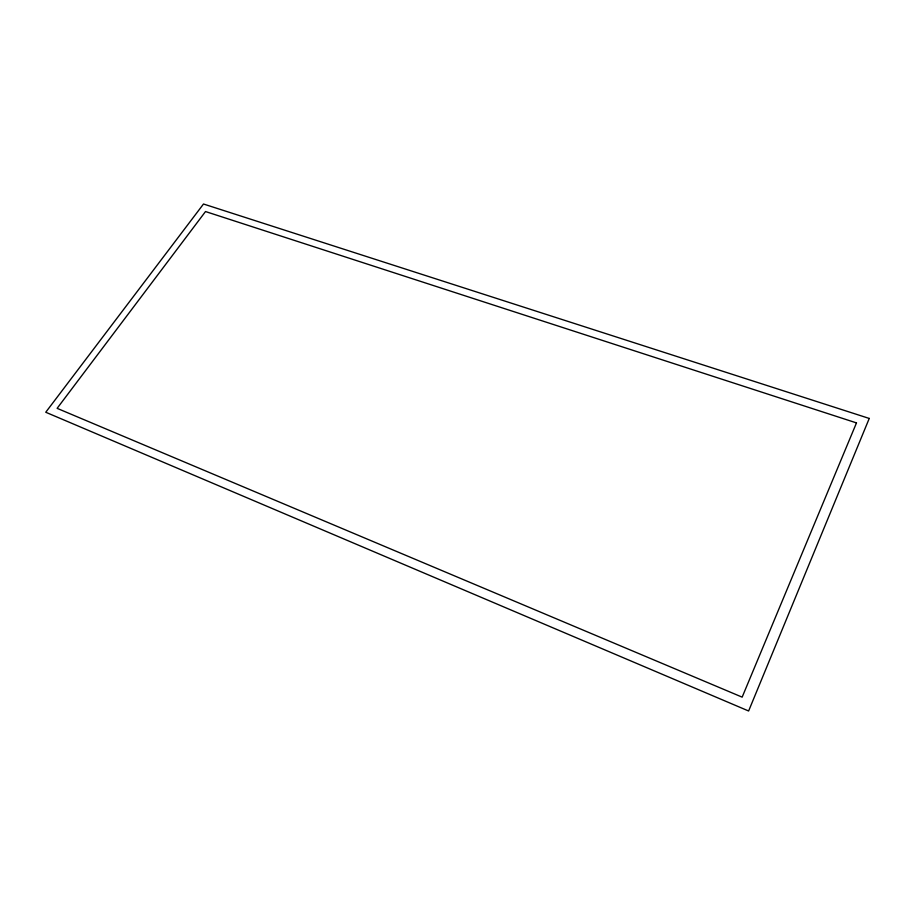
<?xml version="1.0" encoding="UTF-8"?>
<svg xmlns="http://www.w3.org/2000/svg" width="915" height="915" viewBox="0 0 915 915"><rect width="100%" height="100%" fill="white"/><g stroke="black" fill="none" stroke-linecap="round" stroke-linejoin="round"><path stroke-width="1.37" d="M869.25 418.441L748.619 710.989L45.75 412.253L203.496 204.011L869.25 418.441M856.486 422.902L742.157 697.139L57.13 408.342L205.509 211.548L856.486 422.902"/></g></svg>
